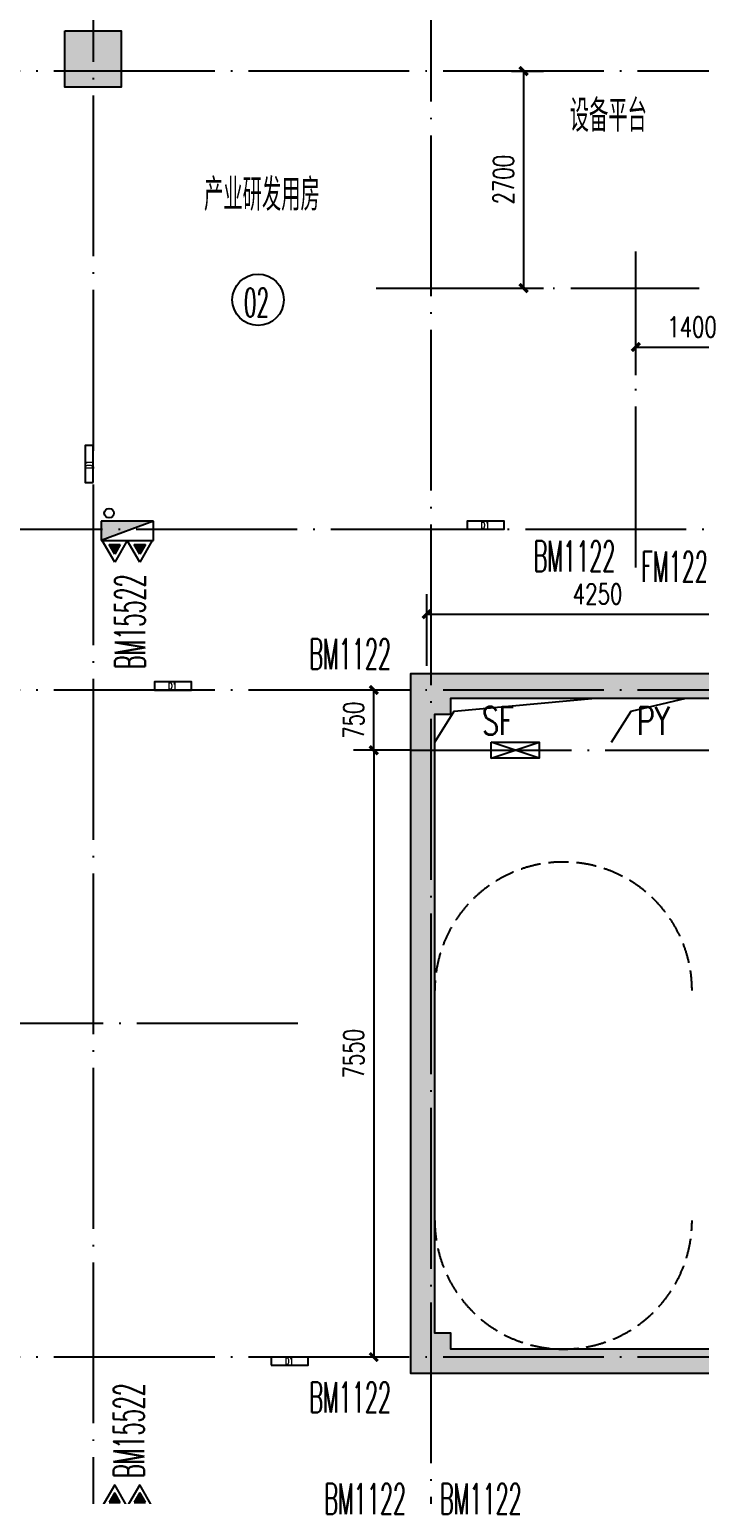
# Model space of a CAD drawing. Extents: x 1980812 to 2578970, y -669191 to 284498.
# Drawn here: x 2002373 to 2010712, y -313196 to -294964 of the extents above; entities that cross this region are included whole.
import ezdxf
from ezdxf.enums import TextEntityAlignment as Align

# ---------------------------------------------------------------- set-up
doc = ezdxf.new("R2010")
doc.units = 0
doc.header["$LTSCALE"] = 1000
doc.header["$MEASUREMENT"] = 0
doc.linetypes.add('DASH', pattern=[0.35, 0.25, -0.1])
doc.linetypes.add('DOTE', pattern=[2.42, 2, -0.2, 0.02, -0.2])
for name, color, linetype in [('0-文字（防火门)', 22, 'Continuous'), ('COLU', 6, 'Continuous'), ('COLU_HATCH', 251, 'Continuous'), ('dote', 1, 'DOTE'), ('DQ-L', 2, 'Continuous'), ('DQ2', 2, 'Continuous'), ('EQUIP_地漏', 255, 'Continuous'), ('EQUIP_消火栓', 255, 'Continuous'), ('STAIR', 2, 'Continuous'), ('VALVE_喷淋', 255, 'Continuous'), ('VPIPE-消防', 20, 'Continuous'), ('房号', 231, 'Continuous'), ('房间名称', 7, 'Continuous'), ('空线', 3, 'Continuous'), ('详细尺寸', 11, 'Continuous'), ('详细标注', 231, 'Continuous'), ('门窗编号', 56, 'Continuous'), ('门窗编号（回迁图纸）', 56, 'Continuous')]:
    doc.layers.add(name, color=color, linetype=linetype)
doc.styles.add('_TCH_DIM_T3', font='SIMPLEX', dxfattribs={"width": 0.705882, "bigfont": 'GBCBIG'})
doc.styles.add('D8', font='txtw.shx', dxfattribs={"width": 0.7, "bigfont": 'hztxtw.shx'})
doc.styles.add('HZF', font='ROMANS2', dxfattribs={"width": 0.7, "bigfont": 'HZDF2'})
doc.styles.add('HZTXTW', font='txtw.shx', dxfattribs={"width": 0.6, "bigfont": 'hztxtw.shx'})
doc.dimstyles.new('_TCH_ARCH&&100', dxfattribs={"dimtxt": 255, "dimasz": 100, "dimexe": 250, "dimexo": 300, "dimgap": 122.5, "dimtad": 1, "dimdec": 0, "dimzin": 0, "dimdsep": 46, "dimtxsty": '_TCH_DIM_T3', "dimblk": 'ARCHTICK', "dimcen": 0.09, "dimclrt": 7, "dimazin": 2, "dimtfac": 1, "dimtdec": 0, "dimtix": 1, "dimtmove": 2, "dimatfit": 3, "dimfxl": 1, "dimtolj": 1, "dimtzin": 0, "dimarcsym": 0})

# ---------------------------------------------------------------- blocks, each defined once
blk = doc.blocks.new('_ArchTick')
at = {"color": 0, "linetype": 'ByBlock', "const_width": 0.4}
blk.add_lwpolyline([(-0.5, -0.5), (0.5, 0.5)], dxfattribs=at)
blk = doc.blocks.new('*D1419')
at = {"layer": 'Defpoints', "color": 0, "transparency": 16777216}
for p in [(-12475, 6844), (-16725, 5900), (-12475, 5900)]:
    blk.add_point(p, dxfattribs=at)
at = {"layer": '详细标注', "color": 0, "lineweight": -2, "transparency": 16777216}
for p, q in [((-16725, 6200), (-16725, 7094)), ((-12475, 6200), (-12475, 7094)), ((-16725, 6844), (-12475, 6844))]:
    blk.add_line(p, q, dxfattribs=at)
at = {"layer": '详细标注', "color": 0, "lineweight": -2, "transparency": 16777216, "xscale": 100, "yscale": 100, "zscale": 100, "rotation": 180}
blk.add_blockref('_ArchTick', (-16725, 6844), dxfattribs=at)
at = {"layer": '详细标注', "color": 0, "lineweight": -2, "transparency": 16777216, "xscale": 100, "yscale": 100, "zscale": 100}
blk.add_blockref('_ArchTick', (-12475, 6844), dxfattribs=at)
at = {"layer": '详细标注', "color": 7, "transparency": 16777216, "insert": (-14600, 7094), "char_height": 255, "attachment_point": 5, "style": '_TCH_DIM_T3'}
blk.add_mtext('\\A1;4250', dxfattribs=at)
blk = doc.blocks.new('*D1437')
at = {"layer": 'Defpoints', "color": 0, "transparency": 16777216}
for p in [(-17384, 5900), (-16625, 5900), (-16625, 5150)]:
    blk.add_point(p, dxfattribs=at)
at = {"layer": '详细标注', "color": 0, "lineweight": -2, "transparency": 16777216}
for p, q in [((-16925, 5900), (-17634, 5900)), ((-17384, 5150), (-17384, 5900)), ((-16925, 5150), (-17634, 5150))]:
    blk.add_line(p, q, dxfattribs=at)
at = {"layer": '详细标注', "color": 0, "lineweight": -2, "transparency": 16777216, "xscale": 100, "yscale": 100, "zscale": 100}
for p, rotation in [((-17384, 5900), 90), ((-17384, 5150), 270)]:
    blk.add_blockref('_ArchTick', p, dxfattribs=dict(at, rotation=rotation))
at = {"layer": '详细标注', "color": 7, "transparency": 16777216, "insert": (-17634, 5525), "char_height": 255, "attachment_point": 5, "rotation": 90, "style": '_TCH_DIM_T3'}
blk.add_mtext('\\A1;750', dxfattribs=at)
blk = doc.blocks.new('*D1438')
at = {"layer": 'Defpoints', "color": 0, "transparency": 16777216}
for p in [(-16725, 5150), (-17384, -2400), (-16725, -2400)]:
    blk.add_point(p, dxfattribs=at)
at = {"layer": '详细标注', "color": 0, "lineweight": -2, "transparency": 16777216}
for p, q in [((-17025, 5150), (-17634, 5150)), ((-17384, 5150), (-17384, -2400)), ((-17025, -2400), (-17634, -2400))]:
    blk.add_line(p, q, dxfattribs=at)
at = {"layer": '详细标注', "color": 0, "lineweight": -2, "transparency": 16777216, "xscale": 100, "yscale": 100, "zscale": 100}
for p, rotation in [((-17384, 5150), 90), ((-17384, -2400), 270)]:
    blk.add_blockref('_ArchTick', p, dxfattribs=dict(at, rotation=rotation))
at = {"layer": '详细标注', "color": 7, "transparency": 16777216, "insert": (-17634, 1375), "char_height": 255, "attachment_point": 5, "rotation": 90, "style": '_TCH_DIM_T3'}
blk.add_mtext('\\A1;7550', dxfattribs=at)
blk = doc.blocks.new('*D1439')
at = {"layer": 'Defpoints', "color": 0, "transparency": 16777216}
for p in [(-17384, 5900), (-16625, 5900), (-16625, 5150)]:
    blk.add_point(p, dxfattribs=at)
at = {"layer": '详细标注', "color": 0, "lineweight": -2, "transparency": 16777216}
for p, q in [((-16925, 5900), (-17634, 5900)), ((-17384, 5150), (-17384, 5900)), ((-16925, 5150), (-17634, 5150))]:
    blk.add_line(p, q, dxfattribs=at)
at = {"layer": '详细标注', "color": 0, "lineweight": -2, "transparency": 16777216, "xscale": 100, "yscale": 100, "zscale": 100}
for p, rotation in [((-17384, 5900), 90), ((-17384, 5150), 270)]:
    blk.add_blockref('_ArchTick', p, dxfattribs=dict(at, rotation=rotation))
at = {"layer": '详细标注', "color": 7, "transparency": 16777216, "insert": (-17634, 5525), "char_height": 255, "attachment_point": 5, "rotation": 90, "style": '_TCH_DIM_T3'}
blk.add_mtext('\\A1;750', dxfattribs=at)
blk = doc.blocks.new('A$C28812CA5')
at = {"layer": '房间名称', "style": 'HZTXTW', "width": 0.6}
for s, p in [('设备平台', (12908, -555)), ('产业研发用房', (8600, -1537))]:
    blk.add_text(s, height=400, rotation=0.0006, dxfattribs=at).set_placement(p, align=Align.MIDDLE_CENTER)
blk = doc.blocks.new('huxingbianhao')
at = {"layer": '房号'}
blk.add_circle((8552, -2845), 320, dxfattribs=at)
at = {"layer": '房号', "style": 'HZTXTW', "width": 0.506757}
blk.add_text('02', height=358.4, dxfattribs=at).set_placement((8377, -3059))
blk = doc.blocks.new('*D1652')
at = {"layer": 'Defpoints', "color": 0, "transparency": 16777216}
for p in [(11406, 0), (11406, -2700), (11854, -2700)]:
    blk.add_point(p, dxfattribs=at)
at = {"layer": '详细标注', "color": 0, "lineweight": -2, "transparency": 16777216}
for p, q in [((11706, 0), (12104, 0)), ((11854, 0), (11854, -2700)), ((11706, -2700), (12104, -2700))]:
    blk.add_line(p, q, dxfattribs=at)
at = {"layer": '详细标注', "color": 0, "lineweight": -2, "transparency": 16777216, "xscale": 100, "yscale": 100, "zscale": 100}
for p, rotation in [((11854, 0), 90), ((11854, -2700), 270)]:
    blk.add_blockref('_ArchTick', p, dxfattribs=dict(at, rotation=rotation))
at = {"layer": '详细标注', "color": 7, "transparency": 16777216, "insert": (11604, -1350), "char_height": 255, "attachment_point": 5, "rotation": 90, "style": '_TCH_DIM_T3'}
blk.add_mtext('\\A1;2700', dxfattribs=at)
blk = doc.blocks.new('*D1659')
at = {"layer": 'Defpoints', "color": 0, "transparency": 16777216}
for p in [(14650, -3433), (13250, -4085), (14650, -4085)]:
    blk.add_point(p, dxfattribs=at)
at = {"layer": '房号', "color": 0, "lineweight": -2, "transparency": 16777216}
for p, q in [((13250, -3785), (13250, -3183)), ((14650, -3785), (14650, -3183)), ((13250, -3433), (14650, -3433))]:
    blk.add_line(p, q, dxfattribs=at)
at = {"layer": '房号', "color": 0, "lineweight": -2, "transparency": 16777216, "xscale": 100, "yscale": 100, "zscale": 100, "rotation": 180}
blk.add_blockref('_ArchTick', (13250, -3433), dxfattribs=at)
at = {"layer": '房号', "color": 0, "lineweight": -2, "transparency": 16777216, "xscale": 100, "yscale": 100, "zscale": 100}
blk.add_blockref('_ArchTick', (14650, -3433), dxfattribs=at)
at = {"layer": '房号', "color": 7, "transparency": 16777216, "insert": (13950, -3183), "char_height": 255, "attachment_point": 5, "style": '_TCH_DIM_T3'}
blk.add_mtext('\\A1;1400', dxfattribs=at)
blk = doc.blocks.new('18~23层墙柱')
at = {"layer": 'COLU_HATCH'}
h = blk.add_hatch(color=256, dxfattribs=at)
h.dxf.hatch_style = 1
h.paths.add_polyline_path([(6150, 23800), (6850, 23800), (6850, 23100), (6150, 23100)])
h = blk.add_hatch(color=256, dxfattribs=at)
h.dxf.hatch_style = 1
h.paths.add_polyline_path([(15350, 7100), (15350, 7400), (10950, 7400), (10950, 7600), (10750, 7600), (10750, 15300), (10950, 15300), (10950, 15500), (15400, 15500), (15400, 15800), (10450, 15800), (10450, 7100)])
at = {"layer": 'COLU'}
for points in [[(6150, 23800), (6850, 23800), (6850, 23100), (6150, 23100)], [(15350, 7100), (15350, 7400), (10950, 7400), (10950, 7600), (10750, 7600), (10750, 15300), (10950, 15300), (10950, 15500), (15400, 15500), (15400, 15800), (10450, 15800), (10450, 7100)]]:
    blk.add_lwpolyline(points, close=True, dxfattribs=at)
blk = doc.blocks.new('灭火器')
at = {"layer": 'VALVE_喷淋'}
for points in [[(-87, 50), (-156, 170), (-225, 50)], [(225, 50), (156, 170), (87, 50)]]:
    blk.add_hatch(color=8, dxfattribs=at).paths.add_polyline_path(points)
at = {"layer": 'EQUIP_消火栓'}
for p, q in [((-156, 270), (-312, 0)), ((0, 0), (-156, 270)), ((156, 270), (0, 0)), ((312, 0), (156, 270)), ((-156, 170), (-225, 50)), ((-225, 50), (-87, 50)), ((-87, 50), (-156, 170)), ((0, 0), (312, 0)), ((156, 170), (87, 50)), ((87, 50), (225, 50)), ((225, 50), (156, 170)), ((-312, 0), (0, 0))]:
    blk.add_line(p, q, dxfattribs=at)
blk = doc.blocks.new('$TwtSys$00000434')
for p, q in [((-0.5, 0.5), (-0.5, -0.5)), ((-0.5, -0.5), (0.5, 0.5)), ((0.5, 0.5), (-0.5, 0.5)), ((0.5, -0.5), (0.5, 0.5)), ((-0.5, -0.5), (0.5, -0.5))]:
    blk.add_line(p, q)
blk.add_solid([(0.5, -0.5), (0.5, 0.5), (-0.5, -0.5)])
blk = doc.blocks.new('A$C3A35773D')
at = {"layer": 'VPIPE-消防', "linetype": 'Continuous'}
blk.add_circle((6700, -5500), 60, dxfattribs=at)
at = {"layer": 'EQUIP_消火栓', "xscale": 650.0000000000002, "yscale": 240, "zscale": 650.0000000000002, "rotation": 179.9999984285999}
blk.add_blockref('$TwtSys$00000434', (6925, -5720), dxfattribs=at)
at = {"layer": 'EQUIP_消火栓', "xscale": -1, "rotation": 180}
blk.add_blockref('灭火器', (6925, -5840), dxfattribs=at)
at = {"layer": 'EQUIP_消火栓'}
blk.add_blockref('灭火器', (6925, -17860), dxfattribs=at)
blk = doc.blocks.new('DQ-EL-D1')
at = {"layer": 'DQ2'}
blk.add_lwpolyline([(-230, -50), (230, -50), (230, 50), (-230, 50)], close=True, dxfattribs=at)
at = {"layer": 'DQ2', "style": 'D8', "width": 0.7}
blk.add_text('D1', height=80, dxfattribs=at).set_placement((-8, 0), align=Align.MIDDLE)
blk = doc.blocks.new('A$C47131757')
at = {"layer": 'DQ-L', "rotation": 90}
blk.add_blockref('DQ-EL-D1', (6450, -4887), dxfattribs=at)
at = {"layer": 'DQ-L'}
for p in [(11383, -5650), (7494, -7650), (8946, -16050)]:
    blk.add_blockref('DQ-EL-D1', p, dxfattribs=at)
blk = doc.blocks.new('sshsgrs')
at = {"layer": '门窗编号（回迁图纸）', "style": 'HZTXTW', "width": 0.5}
blk.add_text('BM15522', height=380, dxfattribs=at).set_placement((2000831, 252506))
blk = doc.blocks.new('sthnsth')
at = {"layer": '门窗编号（回迁图纸）', "style": 'HZTXTW', "width": 0.5}
blk.add_text('BM1122', height=380, dxfattribs=at).set_placement((2008429, 252506))
blk = doc.blocks.new('sthsth')
at = {"layer": '门窗编号'}
for p in [(217, -554216), (-2574, -555433), (-2574, -564681), (-2387, -565944), (-948, -565944)]:
    blk.add_blockref('sthnsth', p, dxfattribs=at)
at = {"layer": '门窗编号', "rotation": 90}
for p in [(2256322, -2303757), (2256308, -2313820)]:
    blk.add_blockref('sshsgrs', p, dxfattribs=at)
blk = doc.blocks.new('核心筒高区卫生间')
at = {"layer": 'dote'}
blk.add_line((-16925, 5150), (-11502.5, 5150), dxfattribs=at)
at = {"layer": 'STAIR', "linetype": 'DASH'}
for centre, start, end in [((-15025, 2160), 0, 180), ((-15025, -700), 180, 360)]:
    blk.add_arc(centre, 1600, start, end, dxfattribs=at)
at = {"layer": '空线'}
for p, q in [((-15925, 5050), (-15325, 5250)), ((-15325, 5050), (-15925, 5250))]:
    blk.add_line(p, q, dxfattribs=at)
for points in [[(-16625, 5250), (-16383, 5638), (-14625, 5800)], [(-14425, 5250), (-14183, 5638), (-13500, 5800)]]:
    blk.add_lwpolyline(points, dxfattribs=at)
blk.add_lwpolyline([(-15925, 5250), (-15325, 5250), (-15325, 5050), (-15925, 5050)], close=True, dxfattribs=at)
at = {"layer": '房间名称', "style": 'HZF', "width": 0.7}
for s, p in [('SF', (-15838.1, 5515.6)), ('PY', (-13907.1, 5515.6))]:
    blk.add_text(s, height=350, dxfattribs=at).set_placement(p, align=Align.MIDDLE_CENTER)
at = {"layer": '详细标注'}
for p1, p2, distance, picture, middle in [((-16725, 5900), (-12475, 5900), 943.6, '*D1419', (-14600, 7093.6)), ((-16625, 5150), (-16625, 5900), 758.8, '*D1437', (-17633.8, 5525)), ((-16625, 5150), (-16625, 5900), 758.8, '*D1439', (-17633.8, 5525)), ((-16725, 5150), (-16725, -2400), -658.8, '*D1438', (-17633.8, 1375))]:
    dim = blk.add_aligned_dim(p1=p1, p2=p2, distance=distance, dimstyle='_TCH_ARCH&&100', dxfattribs=at)
    dim.commit()
    dim.dimension.update_dxf_attribs({"geometry": picture, "text_midpoint": middle})
blk = doc.blocks.new('A$C30D84972')
at = {"layer": 'dote'}
for p, q in [((13250, -6174.7), (13250, -2244.7)), ((10020.7, -2700), (14040.2, -2700)), ((4616.7, -5700), (53728.2, -5700))]:
    blk.add_line(p, q, dxfattribs=at)
at = {"layer": '0-文字（防火门)', "style": 'HZTXTW', "width": 0.5}
blk.add_text('FM1221甲', height=380, dxfattribs=at).set_placement((13317.3, -6356.1))
at = {"layer": '房号'}
dim = blk.add_aligned_dim(p1=(13250, -4084.6), p2=(14650, -4084.6), distance=651.5, dimstyle='_TCH_ARCH&&100', override={"dimfxl": 150}, dxfattribs=at)
dim.commit()
dim.dimension.update_dxf_attribs({"geometry": '*D1659', "text_midpoint": (13950, -3183.1)})
at = {"layer": '详细标注'}
dim = blk.add_aligned_dim(p1=(11405.9, 0), p2=(11405.9, -2700), distance=448.5, dimstyle='_TCH_ARCH&&100', dxfattribs=at)
dim.commit()
dim.dimension.update_dxf_attribs({"geometry": '*D1652', "text_midpoint": (11604.4, -1350)})

msp = doc.modelspace()

# ---------------------------------------------------------------- linework, layer by layer
at = {"layer": 'dote'}
for p, q in [((2003166.5, -286107.2), (2003166.5, -328208.1)), ((2007366.5, -286604.3), (2007366.5, -327280)), ((2053079.9, -295484.4), (1988213, -295484.4)), ((2053079.9, -303184.4), (1988213, -303184.4)), ((2005712.7, -307334.4), (1989668.7, -307334.4)), ((2053079.9, -311484.4), (1988213, -311484.4))]:
    msp.add_line(p, q, dxfattribs=at)

# ---------------------------------------------------------------- block references
at = {"layer": 'COLU'}
for name, p in [('18~23层墙柱', (1996666.5, -318784.4)), ('核心筒高区卫生间', (2024041.5, -309084.4))]:
    msp.add_blockref(name, p, dxfattribs=at)
at = {"layer": 'DQ-L'}
msp.add_blockref('A$C47131757', (1996666.5, -295484.4), dxfattribs=at)
at = {"layer": 'EQUIP_地漏'}
msp.add_blockref('A$C3A35773D', (1996666.5, -295484.4), dxfattribs=at)
at = {"layer": '房号'}
for name in ['A$C28812CA5', 'huxingbianhao']:
    msp.add_blockref(name, (1996666.5, -295484.4), dxfattribs=at)
at = {"layer": '详细尺寸'}
msp.add_blockref('A$C30D84972', (1996666.5, -295484.4), dxfattribs=at)
at = {"layer": '门窗编号（回迁图纸）'}
msp.add_blockref('sthsth', (0, 0), dxfattribs=at)

doc.saveas('drawing.dxf')
